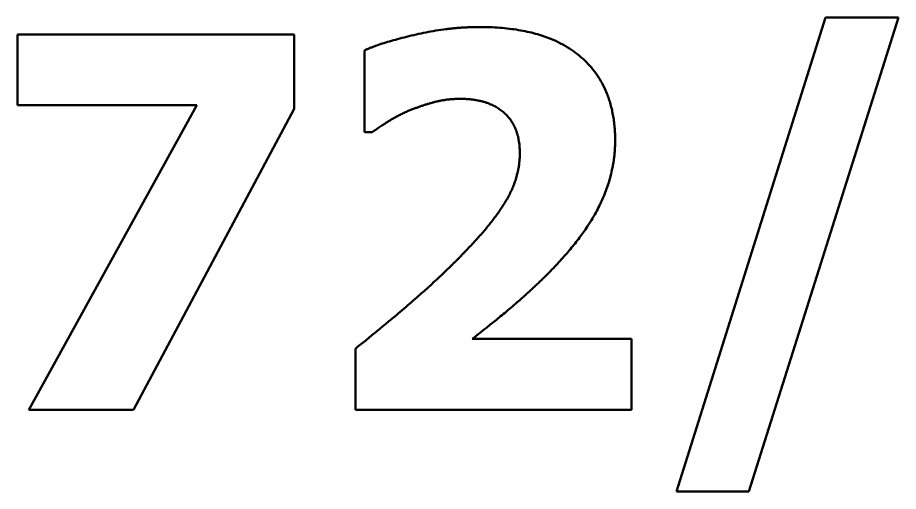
# Model space of a CAD drawing. Header units: millimetres. Extents: x 845 to 2568, y -211 to 570.
# Drawn here: x 1042.74 to 1070.87, y 386.27 to 401.42 of the extents above; entities that cross this region are included whole.
import ezdxf

# ---------------------------------------------------------------- set-up
doc = ezdxf.new("R2010")
doc.units = ezdxf.units.MM
doc.header["$LTSCALE"] = 2
doc.layers.add('외형선(ISO)', color=7, linetype='Continuous', lineweight=50)

msp = doc.modelspace()

# ---------------------------------------------------------------- linework, layer by layer
at = {"layer": '외형선(ISO)'}
for p, q in [((1068.5435, 401.4154), (1063.7785, 386.2744)), ((1066.0929, 386.2744), (1070.8676, 401.4154)), ((1070.8676, 401.4154), (1068.5435, 401.4154)), ((1042.7445, 400.8805), (1042.7445, 398.6147)), ((1051.5743, 400.8805), (1042.7445, 400.8805)), ((1051.5743, 398.4981), (1051.5743, 400.8805)), ((1053.8206, 400.3652), (1053.8206, 397.7493)), ((1042.7445, 398.6147), (1048.4625, 398.6147)), ((1048.4625, 398.6147), (1043.1043, 388.8805)), ((1046.4495, 388.8805), (1051.5743, 398.4981)), ((1053.8206, 397.7493), (1054.054, 397.7493)), ((1062.349, 391.1463), (1057.2631, 391.1463)), ((1062.349, 388.8805), (1062.349, 391.1463)), ((1053.5289, 390.8352), (1053.5289, 388.8805)), ((1043.1043, 388.8805), (1046.4495, 388.8805)), ((1053.5289, 388.8805), (1062.349, 388.8805)), ((1063.7785, 386.2744), (1066.0929, 386.2744))]:
    msp.add_line(p, q, dxfattribs=at)
for points in [[(1057.4868, 401.1139), (1056.4851, 401.1139), (1054.3263, 400.6083), (1053.8206, 400.3652)], [(1061.8239, 397.4867), (1061.8239, 399.2079), (1059.6261, 401.1139), (1057.4868, 401.1139)], [(1055.1918, 398.4203), (1055.6099, 398.5953), (1056.4268, 398.819), (1056.8838, 398.819)], [(1056.8838, 398.819), (1057.7785, 398.819), (1058.7801, 397.9243), (1058.7801, 397.088)], [(1054.054, 397.7493), (1054.1999, 397.8465), (1054.7834, 398.2355), (1055.1918, 398.4203)], [(1059.665, 393.2177), (1060.8223, 394.3846), (1061.8239, 396.4267), (1061.8239, 397.4867)], [(1058.7801, 397.088), (1058.7801, 396.3489), (1057.9924, 394.9389), (1057.1075, 394.0151)], [(1057.1075, 394.0151), (1056.4365, 393.3052), (1054.6472, 391.7298), (1053.5289, 390.8352)], [(1057.2631, 391.1463), (1057.5646, 391.3797), (1058.9357, 392.4981), (1059.665, 393.2177)]]:
    msp.add_open_spline(points, degree=2, dxfattribs=at)

doc.saveas('drawing.dxf')
